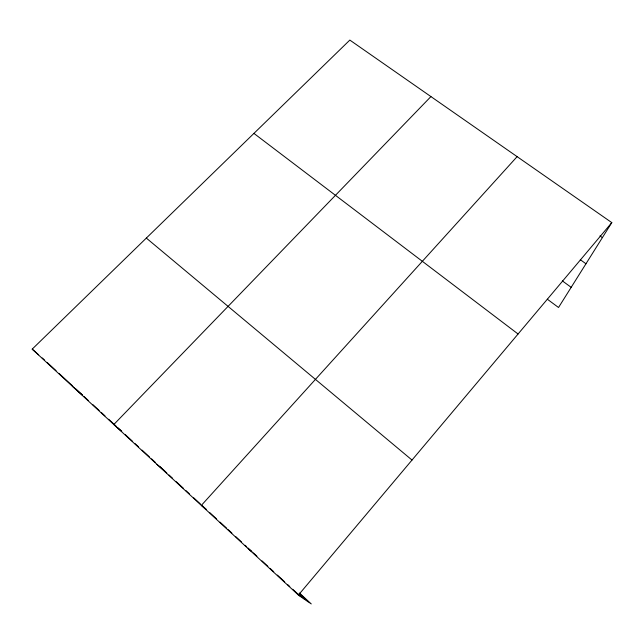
<?xml version="1.0" encoding="UTF-8"?>
<svg xmlns="http://www.w3.org/2000/svg" width="644" height="644" viewBox="0 0 644 644"><rect width="100%" height="100%" fill="white"/><g stroke="black" fill="none" stroke-linecap="round" stroke-linejoin="round"><path stroke-width="0.97" d="M299.452 593.019L311.261 603.919L298.413 595.064L32.2 349.129L349.837 40.081L611.8 222.615L558.525 307.494L547.32 299.21M298.413 595.064L611.8 222.615M517.116 156.645L201.347 505.395L206.144 509.412M430.925 96.584L113.819 424.533L121.032 430.804M599.95 235.897L602.39 237.612M580.292 259.701L585.968 263.766M562.365 280.905L571.18 287.329M253.929 133.405L518.074 334.003M248.954 549.372L251.836 551.683M146.333 238.087L412.007 460.058M156.806 464.244L164.639 470.965M72.305 386.183L82.408 395.046L75.815 388.928M32.2 349.129L38.64 354.82M42.214 357.975L44.364 359.875M299.5 593.76L308.283 601.866M298.872 594.01L304.741 599.427M47.286 362.572L56.068 370.678M58.99 373.383L72.16 385.547M83.857 396.35L88.228 400.391M92.599 404.424L99.16 410.486M101.341 412.506L104.988 415.863M108.627 419.228L115.912 425.958M118.102 427.978L121.74 431.343M125.379 434.7L132.648 441.422M134.829 443.434L138.468 446.791M142.099 450.148L149.368 456.862M151.549 458.874L155.188 462.231M159.551 466.264L166.82 472.978M169.002 474.99L172.632 478.347M176.263 481.704L183.532 488.418M185.714 490.43L189.344 493.787M193.707 497.812L200.252 503.85M202.425 505.862L206.064 509.219M209.727 512.608L216.376 518.742M220.063 522.155L226.704 528.289M228.185 529.65L231.872 533.063M235.567 536.468L241.468 541.926M245.163 545.331L246.636 546.7M248.109 548.06L251.804 551.465M253.277 552.834L256.932 556.207M262.044 560.924L267.88 566.317M270.069 568.346L273.724 571.719M277.371 575.084L284.68 581.83M287.594 584.527L289.784 586.555M292.706 589.252L300.74 596.666"/></g></svg>
